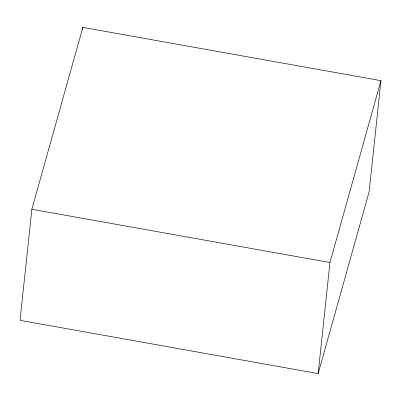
<?xml version="1.0" encoding="UTF-8"?>
<svg xmlns="http://www.w3.org/2000/svg" width="401" height="401" viewBox="0 0 401 401"><rect width="100%" height="100%" fill="white"/><g stroke="black" fill="none" stroke-linecap="round" stroke-linejoin="round"><path stroke-width="0.6" d="M31.864 209.262L20.05 320.334L318.153 373.602L369.136 191.738L380.95 80.666L82.847 27.398L31.864 209.262L329.968 262.525L380.95 80.666M82.646 29.258L82.847 27.398M318.153 373.602L329.968 262.525"/></g></svg>
